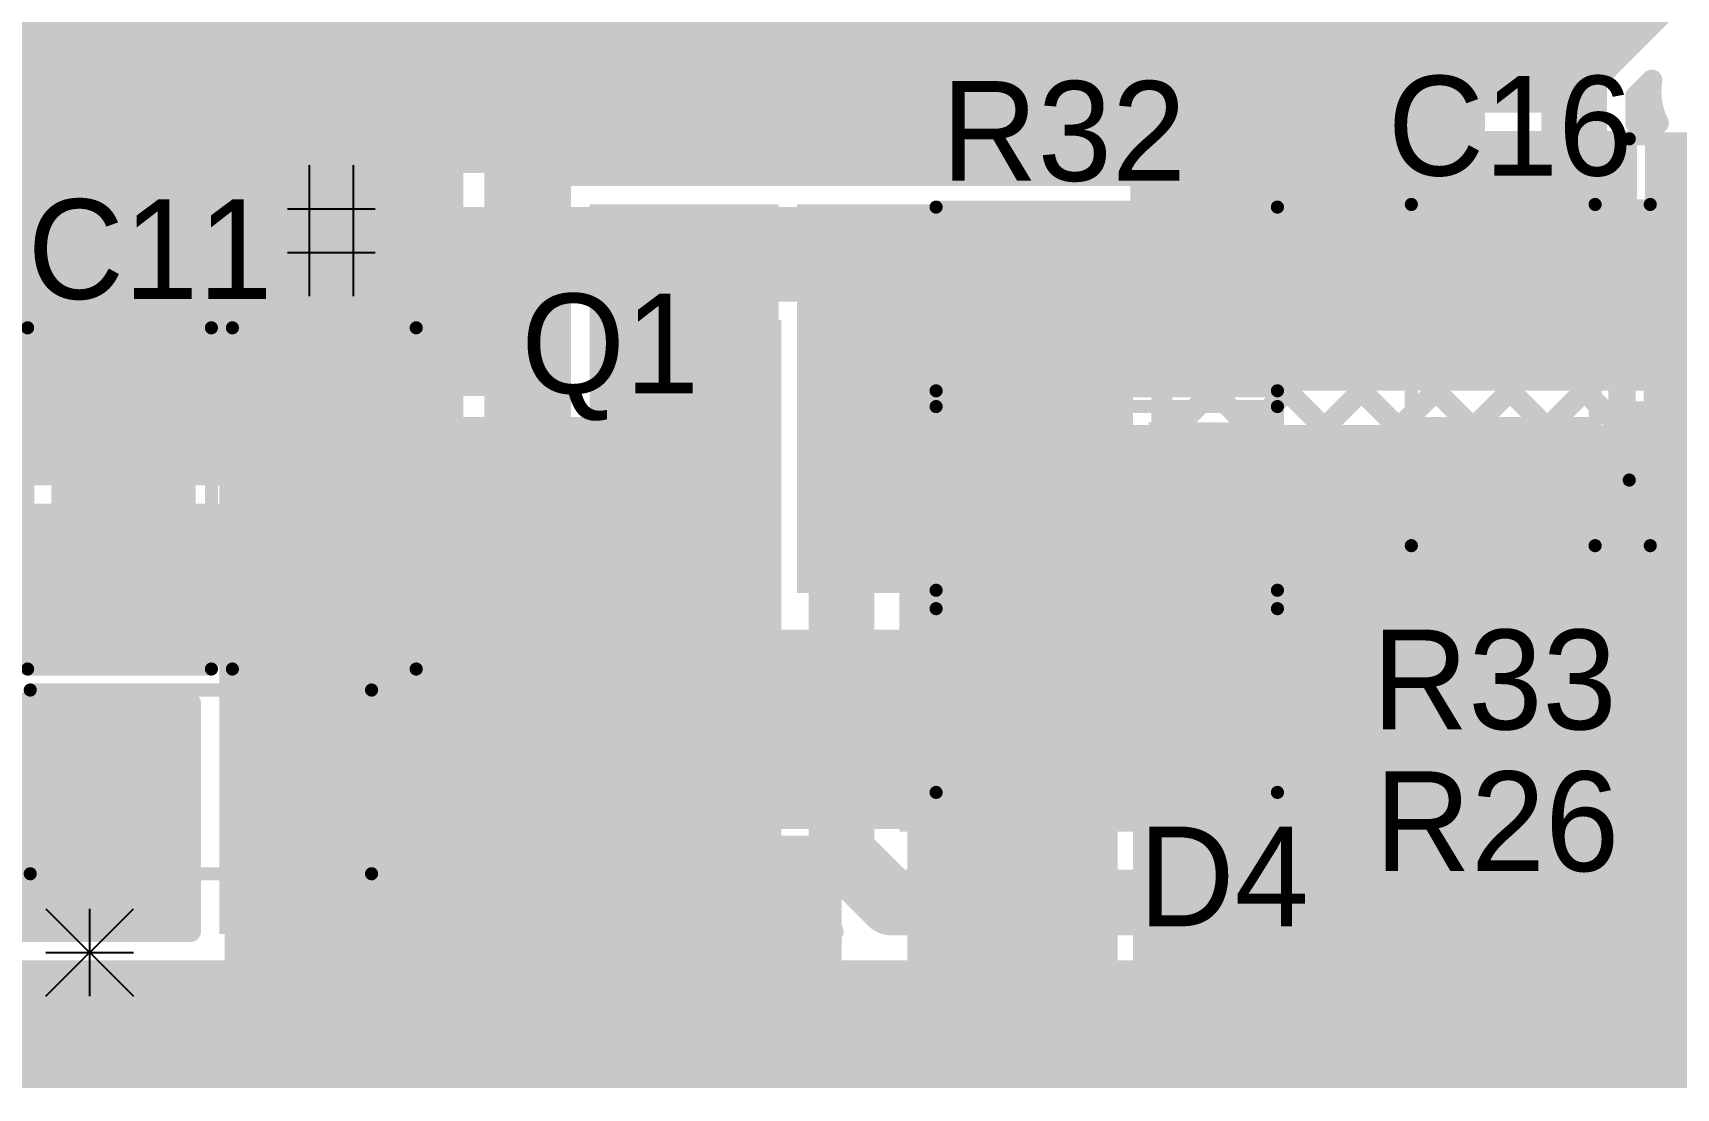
# Model space of a CAD drawing. Header units: millimetres. Extents: x 9.08 to 12.48, y 2.73 to 6.
# Drawn here: x 10.242 to 10.868, y 3.015 to 3.417 of the extents above; entities that cross this region are included whole.
import ezdxf

# ---------------------------------------------------------------- set-up
doc = ezdxf.new("R2010")
doc.units = ezdxf.units.MM
doc.header["$MEASUREMENT"] = 0
for name, color, linetype in [('BottomLayer', 5, 'Continuous'), ('BottomOverlay', 54, 'Continuous'), ('BottomPaste', 16, 'Continuous'), ('BottomSolder', 6, 'Continuous'), ('Mechanical13', 56, 'Continuous'), ('MultiLayer', 9, 'Continuous'), ('TopLayer', 1, 'Continuous'), ('TopOverlay', 2, 'Continuous'), ('TopPaste', 8, 'Continuous'), ('TopSolder', 216, 'Continuous'), ('ViaHoleLayer', 16, 'Continuous')]:
    doc.layers.add(name, color=color, linetype=linetype)

# ---------------------------------------------------------------- blocks, each defined once
blk = doc.blocks.new('C__0805_33')
at = {"layer": 'TopLayer'}
for points in [[(-0.06, -0.03), (-0.02, -0.03), (-0.06, 0.03), (-0.02, 0.03)], [(0.02, -0.03), (0.06, -0.03), (0.02, 0.03), (0.06, 0.03)]]:
    blk.add_solid(points, dxfattribs=at)
at = {"layer": 'TopOverlay', "const_width": 0.005}
for points in [[(-0.065, 0.035), (-0.065, -0.035)], [(-0.065, 0.035), (0.065, 0.035)], [(0.065, 0.035), (0.065, -0.035)], [(-0.065, -0.035), (0.065, -0.035)]]:
    blk.add_lwpolyline(points, dxfattribs=at)
at = {"layer": 'TopOverlay', "const_width": 0.0025}
for points in [[(-0.06625, 0.035, 1), (-0.06375, 0.035, 1)], [(-0.06625, 0.035, 1), (-0.06375, 0.035, 1)], [(0.06375, 0.035, 1), (0.06625, 0.035, 1)], [(0.06375, 0.035, 1), (0.06625, 0.035, 1)], [(-0.06625, -0.035, 1), (-0.06375, -0.035, 1)], [(-0.06625, -0.035, 1), (-0.06375, -0.035, 1)], [(0.06375, -0.035, 1), (0.06625, -0.035, 1)], [(0.06375, -0.035, 1), (0.06625, -0.035, 1)]]:
    blk.add_lwpolyline(points, format="xyb", close=True, dxfattribs=at)
at = {"layer": 'TopPaste'}
for points in [[(-0.06, -0.03), (-0.02, -0.03), (-0.06, 0.03), (-0.02, 0.03)], [(0.02, -0.03), (0.06, -0.03), (0.02, 0.03), (0.06, 0.03)]]:
    blk.add_solid(points, dxfattribs=at)
at = {"layer": 'TopSolder'}
for points in [[(-0.064, -0.034), (-0.016, -0.034), (-0.064, 0.034), (-0.016, 0.034)], [(0.016, -0.034), (0.064, -0.034), (0.016, 0.034), (0.064, 0.034)]]:
    blk.add_solid(points, dxfattribs=at)
blk = doc.blocks.new('RES0805_66')
at = {"layer": 'TopLayer'}
for points in [[(-0.06, -0.025), (-0.02, -0.025), (-0.06, 0.025), (-0.02, 0.025)], [(0.02, -0.025), (0.06, -0.025), (0.02, 0.025), (0.06, 0.025)]]:
    blk.add_solid(points, dxfattribs=at)
at = {"layer": 'TopOverlay', "const_width": 0.005}
for points in [[(-0.065, 0.035), (0.065, 0.035)], [(-0.065, -0.035), (-0.065, 0.035)], [(0.065, -0.035), (0.065, 0.035)], [(-0.065, -0.035), (0.065, -0.035)]]:
    blk.add_lwpolyline(points, dxfattribs=at)
at = {"layer": 'TopOverlay', "const_width": 0.0025}
for points in [[(-0.06625, 0.035, 1), (-0.06375, 0.035, 1)], [(-0.06625, 0.035, 1), (-0.06375, 0.035, 1)], [(0.06375, 0.035, 1), (0.06625, 0.035, 1)], [(0.06375, 0.035, 1), (0.06625, 0.035, 1)], [(-0.06625, -0.035, 1), (-0.06375, -0.035, 1)], [(-0.06625, -0.035, 1), (-0.06375, -0.035, 1)], [(0.06375, -0.035, 1), (0.06625, -0.035, 1)], [(0.06375, -0.035, 1), (0.06625, -0.035, 1)]]:
    blk.add_lwpolyline(points, format="xyb", close=True, dxfattribs=at)
at = {"layer": 'TopPaste'}
for points in [[(-0.06, -0.025), (-0.02, -0.025), (-0.06, 0.025), (-0.02, 0.025)], [(0.02, -0.025), (0.06, -0.025), (0.02, 0.025), (0.06, 0.025)]]:
    blk.add_solid(points, dxfattribs=at)
at = {"layer": 'TopSolder'}
for points in [[(-0.064, -0.029), (-0.016, -0.029), (-0.064, 0.029), (-0.016, 0.029)], [(0.016, -0.029), (0.064, -0.029), (0.016, 0.029), (0.064, 0.029)]]:
    blk.add_solid(points, dxfattribs=at)
blk = doc.blocks.new('RES0805_67')
at = {"layer": 'TopLayer'}
for points in [[(-0.06, -0.025), (-0.02, -0.025), (-0.06, 0.025), (-0.02, 0.025)], [(0.02, -0.025), (0.06, -0.025), (0.02, 0.025), (0.06, 0.025)]]:
    blk.add_solid(points, dxfattribs=at)
at = {"layer": 'TopOverlay', "const_width": 0.005}
for points in [[(-0.065, 0.035), (0.065, 0.035)], [(-0.065, -0.035), (-0.065, 0.035)], [(0.065, -0.035), (0.065, 0.035)], [(-0.065, -0.035), (0.065, -0.035)]]:
    blk.add_lwpolyline(points, dxfattribs=at)
at = {"layer": 'TopOverlay', "const_width": 0.0025}
for points in [[(-0.06625, 0.035, 1), (-0.06375, 0.035, 1)], [(-0.06625, 0.035, 1), (-0.06375, 0.035, 1)], [(0.06375, 0.035, 1), (0.06625, 0.035, 1)], [(0.06375, 0.035, 1), (0.06625, 0.035, 1)], [(-0.06625, -0.035, 1), (-0.06375, -0.035, 1)], [(-0.06625, -0.035, 1), (-0.06375, -0.035, 1)], [(0.06375, -0.035, 1), (0.06625, -0.035, 1)], [(0.06375, -0.035, 1), (0.06625, -0.035, 1)]]:
    blk.add_lwpolyline(points, format="xyb", close=True, dxfattribs=at)
at = {"layer": 'TopPaste'}
for points in [[(-0.06, -0.025), (-0.02, -0.025), (-0.06, 0.025), (-0.02, 0.025)], [(0.02, -0.025), (0.06, -0.025), (0.02, 0.025), (0.06, 0.025)]]:
    blk.add_solid(points, dxfattribs=at)
at = {"layer": 'TopSolder'}
for points in [[(-0.064, -0.029), (-0.016, -0.029), (-0.064, 0.029), (-0.016, 0.029)], [(0.016, -0.029), (0.064, -0.029), (0.016, 0.029), (0.064, 0.029)]]:
    blk.add_solid(points, dxfattribs=at)
blk = doc.blocks.new('RES0805_68')
at = {"layer": 'TopLayer'}
for points in [[(-0.06, -0.025), (-0.02, -0.025), (-0.06, 0.025), (-0.02, 0.025)], [(0.02, -0.025), (0.06, -0.025), (0.02, 0.025), (0.06, 0.025)]]:
    blk.add_solid(points, dxfattribs=at)
at = {"layer": 'TopOverlay', "const_width": 0.005}
for points in [[(-0.065, 0.035), (0.065, 0.035)], [(-0.065, -0.035), (-0.065, 0.035)], [(0.065, -0.035), (0.065, 0.035)], [(-0.065, -0.035), (0.065, -0.035)]]:
    blk.add_lwpolyline(points, dxfattribs=at)
at = {"layer": 'TopOverlay', "const_width": 0.0025}
for points in [[(-0.06625, 0.035, 1), (-0.06375, 0.035, 1)], [(-0.06625, 0.035, 1), (-0.06375, 0.035, 1)], [(0.06375, 0.035, 1), (0.06625, 0.035, 1)], [(0.06375, 0.035, 1), (0.06625, 0.035, 1)], [(-0.06625, -0.035, 1), (-0.06375, -0.035, 1)], [(-0.06625, -0.035, 1), (-0.06375, -0.035, 1)], [(0.06375, -0.035, 1), (0.06625, -0.035, 1)], [(0.06375, -0.035, 1), (0.06625, -0.035, 1)]]:
    blk.add_lwpolyline(points, format="xyb", close=True, dxfattribs=at)
at = {"layer": 'TopPaste'}
for points in [[(-0.06, -0.025), (-0.02, -0.025), (-0.06, 0.025), (-0.02, 0.025)], [(0.02, -0.025), (0.06, -0.025), (0.02, 0.025), (0.06, 0.025)]]:
    blk.add_solid(points, dxfattribs=at)
at = {"layer": 'TopSolder'}
for points in [[(-0.064, -0.029), (-0.016, -0.029), (-0.064, 0.029), (-0.016, 0.029)], [(0.016, -0.029), (0.064, -0.029), (0.016, 0.029), (0.064, 0.029)]]:
    blk.add_solid(points, dxfattribs=at)
blk = doc.blocks.new('RES0805_B_69')
at = {"layer": 'BottomLayer'}
for points in [[(-0.06, -0.025), (-0.02, -0.025), (-0.06, 0.025), (-0.02, 0.025)], [(0.02, -0.025), (0.06, -0.025), (0.02, 0.025), (0.06, 0.025)]]:
    blk.add_solid(points, dxfattribs=at)
at = {"layer": 'BottomOverlay', "const_width": 0.005}
for points in [[(-0.065, 0.035), (-0.065, -0.035)], [(-0.065, 0.035), (0.065, 0.035)], [(0.065, 0.035), (0.065, -0.035)], [(-0.065, -0.035), (0.065, -0.035)]]:
    blk.add_lwpolyline(points, dxfattribs=at)
at = {"layer": 'BottomOverlay', "const_width": 0.0025}
for points in [[(-0.06625, 0.035, 1), (-0.06375, 0.035, 1)], [(-0.06625, 0.035, 1), (-0.06375, 0.035, 1)], [(0.06375, 0.035, 1), (0.06625, 0.035, 1)], [(0.06375, 0.035, 1), (0.06625, 0.035, 1)], [(-0.06625, -0.035, 1), (-0.06375, -0.035, 1)], [(-0.06625, -0.035, 1), (-0.06375, -0.035, 1)], [(0.06375, -0.035, 1), (0.06625, -0.035, 1)], [(0.06375, -0.035, 1), (0.06625, -0.035, 1)]]:
    blk.add_lwpolyline(points, format="xyb", close=True, dxfattribs=at)
at = {"layer": 'BottomPaste'}
for points in [[(-0.06, -0.025), (-0.02, -0.025), (-0.06, 0.025), (-0.02, 0.025)], [(0.02, -0.025), (0.06, -0.025), (0.02, 0.025), (0.06, 0.025)]]:
    blk.add_solid(points, dxfattribs=at)
at = {"layer": 'BottomSolder'}
for points in [[(-0.064, -0.029), (-0.016, -0.029), (-0.064, 0.029), (-0.016, 0.029)], [(0.016, -0.029), (0.064, -0.029), (0.016, 0.029), (0.064, 0.029)]]:
    blk.add_solid(points, dxfattribs=at)
blk = doc.blocks.new('RES0805_71')
at = {"layer": 'TopLayer'}
for points in [[(-0.06, -0.025), (-0.02, -0.025), (-0.06, 0.025), (-0.02, 0.025)], [(0.02, -0.025), (0.06, -0.025), (0.02, 0.025), (0.06, 0.025)]]:
    blk.add_solid(points, dxfattribs=at)
at = {"layer": 'TopOverlay', "const_width": 0.005}
for points in [[(0.065, 0.035), (-0.065, 0.035)], [(-0.065, 0.035), (-0.065, -0.035)], [(0.065, 0.035), (0.065, -0.035)], [(0.065, -0.035), (-0.065, -0.035)]]:
    blk.add_lwpolyline(points, dxfattribs=at)
at = {"layer": 'TopOverlay', "const_width": 0.0025}
for points in [[(-0.06625, 0.035, 1), (-0.06375, 0.035, 1)], [(-0.06625, 0.035, 1), (-0.06375, 0.035, 1)], [(0.06375, 0.035, 1), (0.06625, 0.035, 1)], [(0.06375, 0.035, 1), (0.06625, 0.035, 1)], [(-0.06625, -0.035, 1), (-0.06375, -0.035, 1)], [(-0.06625, -0.035, 1), (-0.06375, -0.035, 1)], [(0.06375, -0.035, 1), (0.06625, -0.035, 1)], [(0.06375, -0.035, 1), (0.06625, -0.035, 1)]]:
    blk.add_lwpolyline(points, format="xyb", close=True, dxfattribs=at)
at = {"layer": 'TopPaste'}
for points in [[(-0.06, -0.025), (-0.02, -0.025), (-0.06, 0.025), (-0.02, 0.025)], [(0.02, -0.025), (0.06, -0.025), (0.02, 0.025), (0.06, 0.025)]]:
    blk.add_solid(points, dxfattribs=at)
at = {"layer": 'TopSolder'}
for points in [[(-0.064, -0.029), (-0.016, -0.029), (-0.064, 0.029), (-0.016, 0.029)], [(0.016, -0.029), (0.064, -0.029), (0.016, 0.029), (0.064, 0.029)]]:
    blk.add_solid(points, dxfattribs=at)
blk = doc.blocks.new('SOT_23_86')
at = {"layer": 'TopLayer'}
for points in [[(-0.01614, 0.02126), (0.01614, 0.02126), (-0.01614, 0.05748), (0.01614, 0.05748)], [(-0.05354, -0.05748), (-0.02126, -0.05748), (-0.05354, -0.02126), (-0.02126, -0.02126)], [(0.02126, -0.05748), (0.05354, -0.05748), (0.02126, -0.02126), (0.05354, -0.02126)]]:
    blk.add_solid(points, dxfattribs=at)
at = {"layer": 'TopOverlay', "const_width": 0.00787}
for points in [[(-0.063, 0.034), (-0.024, 0.034)], [(-0.063, 0.034), (-0.063, -0.03)], [(0.024, 0.034), (0.063, 0.034)], [(0.063, 0.034), (0.063, -0.03)], [(-0.013, -0.033), (0.013, -0.033)]]:
    blk.add_lwpolyline(points, dxfattribs=at)
at = {"layer": 'TopOverlay'}
for points, const_width in [([(-0.06497, 0.034, 1), (-0.06103, 0.034, 1)], 0.00394), ([(-0.06497, 0.034, 1), (-0.06103, 0.034, 1)], 0.00394), ([(-0.02597, 0.034, 1), (-0.02203, 0.034, 1)], 0.00394), ([(0.02203, 0.034, 1), (0.02597, 0.034, 1)], 0.00394), ([(0.06103, 0.034, 1), (0.06497, 0.034, 1)], 0.00394), ([(0.06103, 0.034, 1), (0.06497, 0.034, 1)], 0.00394), ([(-0.06497, -0.03, 1), (-0.06103, -0.03, 1)], 0.00394), ([(-0.01497, -0.033, 1), (-0.01103, -0.033, 1)], 0.00394), ([(0.01103, -0.033, 1), (0.01497, -0.033, 1)], 0.00394), ([(0.06103, -0.03, 1), (0.06497, -0.03, 1)], 0.00394), ([(-0.06439, -0.045, 1), (-0.07161, -0.045, 1)], 0.01), ([(-0.07411, -0.045, 1), (-0.06911, -0.045, 1)], 0.005), ([(-0.06689, -0.045, 1), (-0.06189, -0.045, 1)], 0.005)]:
    blk.add_lwpolyline(points, format="xyb", close=True, dxfattribs=dict(at, const_width=const_width))
at = {"layer": 'TopPaste'}
for points in [[(-0.01614, 0.02126), (0.01614, 0.02126), (-0.01614, 0.05748), (0.01614, 0.05748)], [(-0.05354, -0.05748), (-0.02126, -0.05748), (-0.05354, -0.02126), (-0.02126, -0.02126)], [(0.02126, -0.05748), (0.05354, -0.05748), (0.02126, -0.02126), (0.05354, -0.02126)]]:
    blk.add_solid(points, dxfattribs=at)
at = {"layer": 'TopSolder'}
for points in [[(-0.02014, 0.01726), (0.02014, 0.01726), (-0.02014, 0.06148), (0.02014, 0.06148)], [(-0.05754, -0.06148), (-0.01726, -0.06148), (-0.05754, -0.01726), (-0.01726, -0.01726)], [(0.01726, -0.06148), (0.05754, -0.06148), (0.01726, -0.01726), (0.05754, -0.01726)]]:
    blk.add_solid(points, dxfattribs=at)
blk = doc.blocks.new('PMEG3010ER_115_87')
at = {"layer": 'TopLayer'}
for points in [[(-0.02953, -0.02953), (0.02953, -0.02953), (-0.02953, 0.02953), (0.02953, 0.02953)], [(0.08071, -0.02953), (0.13976, -0.02953), (0.08071, 0.02953), (0.13976, 0.02953)]]:
    blk.add_solid(points, dxfattribs=at)
at = {"layer": 'TopOverlay', "const_width": 0.00787}
for points in [[(-0.036, 0.041), (-0.036, -0.04)], [(0.146, 0.041), (-0.036, 0.041)], [(0.146, 0.041), (0.146, -0.04)], [(0.146, -0.04), (-0.036, -0.04)]]:
    blk.add_lwpolyline(points, dxfattribs=at)
at = {"layer": 'TopOverlay', "const_width": 0.00394}
for points in [[(-0.03797, 0.041, 1), (-0.03403, 0.041, 1)], [(-0.03797, 0.041, 1), (-0.03403, 0.041, 1)], [(0.14403, 0.041, 1), (0.14797, 0.041, 1)], [(0.14403, 0.041, 1), (0.14797, 0.041, 1)], [(-0.03797, -0.04, 1), (-0.03403, -0.04, 1)], [(-0.03797, -0.04, 1), (-0.03403, -0.04, 1)], [(0.14403, -0.04, 1), (0.14797, -0.04, 1)], [(0.14403, -0.04, 1), (0.14797, -0.04, 1)]]:
    blk.add_lwpolyline(points, format="xyb", close=True, dxfattribs=at)
at = {"layer": 'TopOverlay'}
blk.add_solid([(0.146, -0.043), (0.195, -0.043), (0.146, 0.043), (0.195, 0.043)], dxfattribs=at)
at = {"layer": 'TopPaste'}
for points in [[(-0.02953, -0.02953), (0.02953, -0.02953), (-0.02953, 0.02953), (0.02953, 0.02953)], [(0.08071, -0.02953), (0.13976, -0.02953), (0.08071, 0.02953), (0.13976, 0.02953)]]:
    blk.add_solid(points, dxfattribs=at)
at = {"layer": 'TopSolder'}
for points in [[(-0.03353, -0.03353), (0.03353, -0.03353), (-0.03353, 0.03353), (0.03353, 0.03353)], [(0.07671, -0.03353), (0.14376, -0.03353), (0.07671, 0.03353), (0.14376, 0.03353)]]:
    blk.add_solid(points, dxfattribs=at)
blk = doc.blocks.new('C__0805_94')
at = {"layer": 'TopLayer'}
for points in [[(-0.06, -0.03), (-0.02, -0.03), (-0.06, 0.03), (-0.02, 0.03)], [(0.02, -0.03), (0.06, -0.03), (0.02, 0.03), (0.06, 0.03)]]:
    blk.add_solid(points, dxfattribs=at)
at = {"layer": 'TopOverlay', "const_width": 0.005}
for points in [[(0.065, 0.035), (-0.065, 0.035)], [(-0.065, -0.035), (-0.065, 0.035)], [(0.065, -0.035), (0.065, 0.035)], [(0.065, -0.035), (-0.065, -0.035)]]:
    blk.add_lwpolyline(points, dxfattribs=at)
at = {"layer": 'TopOverlay', "const_width": 0.0025}
for points in [[(-0.06625, 0.035, 1), (-0.06375, 0.035, 1)], [(-0.06625, 0.035, 1), (-0.06375, 0.035, 1)], [(0.06375, 0.035, 1), (0.06625, 0.035, 1)], [(0.06375, 0.035, 1), (0.06625, 0.035, 1)], [(-0.06625, -0.035, 1), (-0.06375, -0.035, 1)], [(-0.06625, -0.035, 1), (-0.06375, -0.035, 1)], [(0.06375, -0.035, 1), (0.06625, -0.035, 1)], [(0.06375, -0.035, 1), (0.06625, -0.035, 1)]]:
    blk.add_lwpolyline(points, format="xyb", close=True, dxfattribs=at)
at = {"layer": 'TopPaste'}
for points in [[(-0.06, -0.03), (-0.02, -0.03), (-0.06, 0.03), (-0.02, 0.03)], [(0.02, -0.03), (0.06, -0.03), (0.02, 0.03), (0.06, 0.03)]]:
    blk.add_solid(points, dxfattribs=at)
at = {"layer": 'TopSolder'}
for points in [[(-0.064, -0.034), (-0.016, -0.034), (-0.064, 0.034), (-0.016, 0.034)], [(0.016, -0.034), (0.064, -0.034), (0.016, 0.034), (0.064, 0.034)]]:
    blk.add_solid(points, dxfattribs=at)
blk = doc.blocks.new('C__0805_95')
at = {"layer": 'TopLayer'}
for points in [[(-0.06, -0.03), (-0.02, -0.03), (-0.06, 0.03), (-0.02, 0.03)], [(0.02, -0.03), (0.06, -0.03), (0.02, 0.03), (0.06, 0.03)]]:
    blk.add_solid(points, dxfattribs=at)
at = {"layer": 'TopOverlay', "const_width": 0.005}
for points in [[(0.065, 0.035), (-0.065, 0.035)], [(-0.065, -0.035), (-0.065, 0.035)], [(0.065, -0.035), (0.065, 0.035)], [(0.065, -0.035), (-0.065, -0.035)]]:
    blk.add_lwpolyline(points, dxfattribs=at)
at = {"layer": 'TopOverlay', "const_width": 0.0025}
for points in [[(-0.06625, 0.035, 1), (-0.06375, 0.035, 1)], [(-0.06625, 0.035, 1), (-0.06375, 0.035, 1)], [(0.06375, 0.035, 1), (0.06625, 0.035, 1)], [(0.06375, 0.035, 1), (0.06625, 0.035, 1)], [(-0.06625, -0.035, 1), (-0.06375, -0.035, 1)], [(-0.06625, -0.035, 1), (-0.06375, -0.035, 1)], [(0.06375, -0.035, 1), (0.06625, -0.035, 1)], [(0.06375, -0.035, 1), (0.06625, -0.035, 1)]]:
    blk.add_lwpolyline(points, format="xyb", close=True, dxfattribs=at)
at = {"layer": 'TopPaste'}
for points in [[(-0.06, -0.03), (-0.02, -0.03), (-0.06, 0.03), (-0.02, 0.03)], [(0.02, -0.03), (0.06, -0.03), (0.02, 0.03), (0.06, 0.03)]]:
    blk.add_solid(points, dxfattribs=at)
at = {"layer": 'TopSolder'}
for points in [[(-0.064, -0.034), (-0.016, -0.034), (-0.064, 0.034), (-0.016, 0.034)], [(0.016, -0.034), (0.064, -0.034), (0.016, 0.034), (0.064, 0.034)]]:
    blk.add_solid(points, dxfattribs=at)
blk = doc.blocks.new('C__0805_98')
at = {"layer": 'TopLayer'}
for points in [[(-0.06, -0.03), (-0.02, -0.03), (-0.06, 0.03), (-0.02, 0.03)], [(0.02, -0.03), (0.06, -0.03), (0.02, 0.03), (0.06, 0.03)]]:
    blk.add_solid(points, dxfattribs=at)
at = {"layer": 'TopOverlay', "const_width": 0.005}
for points in [[(-0.065, 0.035), (0.065, 0.035)], [(-0.065, 0.035), (-0.065, -0.035)], [(0.065, 0.035), (0.065, -0.035)], [(-0.065, -0.035), (0.065, -0.035)]]:
    blk.add_lwpolyline(points, dxfattribs=at)
at = {"layer": 'TopOverlay', "const_width": 0.0025}
for points in [[(-0.06625, 0.035, 1), (-0.06375, 0.035, 1)], [(-0.06625, 0.035, 1), (-0.06375, 0.035, 1)], [(0.06375, 0.035, 1), (0.06625, 0.035, 1)], [(0.06375, 0.035, 1), (0.06625, 0.035, 1)], [(-0.06625, -0.035, 1), (-0.06375, -0.035, 1)], [(-0.06625, -0.035, 1), (-0.06375, -0.035, 1)], [(0.06375, -0.035, 1), (0.06625, -0.035, 1)], [(0.06375, -0.035, 1), (0.06625, -0.035, 1)]]:
    blk.add_lwpolyline(points, format="xyb", close=True, dxfattribs=at)
at = {"layer": 'TopPaste'}
for points in [[(-0.06, -0.03), (-0.02, -0.03), (-0.06, 0.03), (-0.02, 0.03)], [(0.02, -0.03), (0.06, -0.03), (0.02, 0.03), (0.06, 0.03)]]:
    blk.add_solid(points, dxfattribs=at)
at = {"layer": 'TopSolder'}
for points in [[(-0.064, -0.034), (-0.016, -0.034), (-0.064, 0.034), (-0.016, 0.034)], [(0.016, -0.034), (0.064, -0.034), (0.016, 0.034), (0.064, 0.034)]]:
    blk.add_solid(points, dxfattribs=at)

msp = doc.modelspace()

# ---------------------------------------------------------------- linework, layer by layer
at = {"layer": 'BottomLayer'}
for points, const_width in [([(10.829, 3.403), (10.887, 3.461)], 0.025), ([(10.829, 3.352), (10.829, 3.403)], 0.025), ([(10.8525, 3.39327), (10.85861, 3.39938)], 0.008), ([(10.8525, 3.383), (10.8525, 3.39327)], 0.008), ([(10.8525, 3.38545), (10.85849, 3.39144)], 0.008), ([(10.8525, 3.383), (10.86109, 3.383)], 0.008), ([(10.829, 3.352), (10.83, 3.351)], 0.025), ([(10.672, 3.353), (10.80333, 3.353)], 0.008), ([(10.672, 3.2898), (10.7352, 3.353)], 0.008), ([(10.672, 3.34637), (10.67863, 3.353)], 0.008), ([(10.672, 3.31809), (10.70691, 3.353)], 0.008), ([(10.672, 3.26152), (10.76348, 3.353)], 0.008), ([(10.672, 3.217), (10.672, 3.353)], 0.008), ([(10.672, 3.23324), (10.79176, 3.353)], 0.008), ([(10.676, 3.353), (10.859, 3.17)], 0.008), ([(10.70428, 3.353), (10.86233, 3.19495)], 0.008), ([(10.73257, 3.353), (10.846, 3.23957)], 0.008), ([(10.76085, 3.353), (10.846, 3.26785)], 0.008), ([(10.78914, 3.353), (10.846, 3.29614)], 0.008), ([(10.68405, 3.217), (10.80608, 3.33903)], 0.008), ([(10.849, 3.321), (10.849, 3.33217)], 0.008), ([(10.672, 3.32872), (10.83072, 3.17)], 0.008), ([(10.71233, 3.217), (10.82111, 3.32577)], 0.008), ([(10.84287, 3.32755), (10.849, 3.32142)], 0.008), ([(10.74062, 3.217), (10.849, 3.32538)], 0.008), ([(10.849, 3.321), (10.921, 3.321)], 0.008), ([(10.84942, 3.321), (10.86442, 3.306)], 0.008), ([(10.8579, 3.306), (10.8729, 3.321)], 0.008), ([(10.538, 3.304), (10.562, 3.304)], 0.008), ([(10.538, 3.29723), (10.54477, 3.304)], 0.008), ([(10.538, 3.282), (10.538, 3.304)], 0.008), ([(10.55529, 3.304), (10.562, 3.29729)], 0.008), ([(10.562, 3.24791), (10.562, 3.304)], 0.008), ([(10.846, 3.306), (10.924, 3.306)], 0.008), ([(10.846, 3.238), (10.846, 3.306)], 0.008), ([(10.672, 3.30043), (10.75543, 3.217)], 0.008), ([(10.538, 3.29301), (10.562, 3.26901)], 0.008), ([(10.538, 3.26894), (10.562, 3.29294)], 0.008), ([(10.7689, 3.217), (10.846, 3.2941)], 0.008), ([(10.538, 3.2486), (10.538, 3.282)], 0.008), ([(10.538, 3.2486), (10.538, 3.282)], 0.008), ([(10.672, 3.27215), (10.72715, 3.217)], 0.008), ([(10.85, 3.272), (10.885, 3.272)], 0.01), ([(10.538, 3.26473), (10.55206, 3.25067)], 0.008), ([(10.54802, 3.25067), (10.562, 3.26466)], 0.008), ([(10.775, 3.19481), (10.846, 3.26581)], 0.008), ([(10.672, 3.24386), (10.69886, 3.217)], 0.008), ([(10.77847, 3.17), (10.84647, 3.238)], 0.008), ([(10.80675, 3.17), (10.87475, 3.238)], 0.008), ([(10.846, 3.238), (10.924, 3.238)], 0.008), ([(10.84757, 3.238), (10.87409, 3.21148)], 0.008), ([(10.55, 3.105), (10.55, 3.224)], 0.025), ([(10.672, 3.217), (10.775, 3.217)], 0.008), ([(10.775, 3.17), (10.775, 3.217)], 0.008), ([(10.775, 3.19743), (10.80243, 3.17)], 0.008), ([(10.83504, 3.17), (10.86358, 3.19854)], 0.008), ([(10.86525, 3.187), (10.891, 3.187)], 0.01), ([(10.775, 3.17), (10.86659, 3.17)], 0.008), ([(9.72838, 3.162), (10.302, 3.162)], 0.008), ([(10.21646, 3.162), (10.302, 3.07646)], 0.008), ([(10.22537, 3.09773), (10.28964, 3.162)], 0.008), ([(10.22572, 3.12636), (10.26135, 3.162)], 0.008), ([(10.24475, 3.162), (10.302, 3.10475)], 0.008), ([(10.27303, 3.162), (10.302, 3.13303)], 0.008), ([(10.302, 3.075), (10.302, 3.162)], 0.008), ([(10.23092, 3.075), (10.302, 3.14608)], 0.008), ([(10.22574, 3.12443), (10.27518, 3.075)], 0.008), ([(10.25921, 3.075), (10.302, 3.11779)], 0.008), ([(10.55, 3.105), (10.569, 3.086)], 0.025), ([(10.22556, 3.09633), (10.24689, 3.075)], 0.008), ([(10.569, 3.086), (11.1, 3.086)], 0.025), ([(10.28749, 3.075), (10.302, 3.08951)], 0.008), ([(10.538, 3.08377), (10.54677, 3.075)], 0.008), ([(10.538, 3.075), (10.538, 3.08377)], 0.008), ([(10.54205, 3.075), (10.54441, 3.07736)], 0.008), ([(10.21968, 3.075), (10.302, 3.075)], 0.008), ([(10.538, 3.075), (10.54677, 3.075)], 0.008)]:
    msp.add_lwpolyline(points, dxfattribs=dict(at, const_width=const_width))
at = {"layer": 'BottomLayer', "const_width": 0.008}
for points in [[(10.806, 3.40782, -0.043795), (10.80719, 3.41175)], [(10.806, 3.40782, -0.043795), (10.80719, 3.41175)], [(10.86109, 3.383, -0.158732), (10.85861, 3.39938)], [(10.849, 3.33217, -0.697285), (10.80333, 3.353)], [(10.538, 3.24791, -0.236904), (10.562, 3.24791)], [(10.86659, 3.17, -1.361988), (10.92075, 3.187)]]:
    msp.add_lwpolyline(points, format="xyb", dxfattribs=at)
at = {"layer": 'BottomLayer'}
for points, const_width in [([(10.804, 3.40782, 1), (10.808, 3.40782, 1)], 0.004), ([(10.804, 3.40782, 1), (10.808, 3.40782, 1)], 0.004), ([(10.80519, 3.41175, 1), (10.80919, 3.41175, 1)], 0.004), ([(10.80519, 3.41175, 1), (10.80919, 3.41175, 1)], 0.004), ([(10.82275, 3.403, 1), (10.83525, 3.403, 1)], 0.0125), ([(10.82275, 3.403, 1), (10.83525, 3.403, 1)], 0.0125), ([(10.85661, 3.39938, 1), (10.86061, 3.39938, 1)], 0.004), ([(10.85661, 3.39938, 1), (10.86061, 3.39938, 1)], 0.004), ([(10.8505, 3.39327, 1), (10.8545, 3.39327, 1)], 0.004), ([(10.8505, 3.39327, 1), (10.8545, 3.39327, 1)], 0.004), ([(10.85649, 3.39144, 1), (10.86049, 3.39144, 1)], 0.004), ([(10.8505, 3.38545, 1), (10.8545, 3.38545, 1)], 0.004), ([(10.8505, 3.383, 1), (10.8545, 3.383, 1)], 0.004), ([(10.8505, 3.383, 1), (10.8545, 3.383, 1)], 0.004), ([(10.85909, 3.383, 1), (10.86309, 3.383, 1)], 0.004), ([(10.85909, 3.383, 1), (10.86309, 3.383, 1)], 0.004), ([(10.82213, 3.351, 1), (10.83787, 3.351, 1)], 0.01575), ([(10.82275, 3.352, 1), (10.83525, 3.352, 1)], 0.0125), ([(10.82275, 3.352, 1), (10.83525, 3.352, 1)], 0.0125), ([(10.82375, 3.351, 1), (10.83625, 3.351, 1)], 0.0125), ([(10.67, 3.353, 1), (10.674, 3.353, 1)], 0.004), ([(10.67, 3.353, 1), (10.674, 3.353, 1)], 0.004), ([(10.674, 3.353, 1), (10.678, 3.353, 1)], 0.004), ([(10.67663, 3.353, 1), (10.68063, 3.353, 1)], 0.004), ([(10.70228, 3.353, 1), (10.70628, 3.353, 1)], 0.004), ([(10.70491, 3.353, 1), (10.70891, 3.353, 1)], 0.004), ([(10.73057, 3.353, 1), (10.73457, 3.353, 1)], 0.004), ([(10.7332, 3.353, 1), (10.7372, 3.353, 1)], 0.004), ([(10.75885, 3.353, 1), (10.76285, 3.353, 1)], 0.004), ([(10.76148, 3.353, 1), (10.76548, 3.353, 1)], 0.004), ([(10.78714, 3.353, 1), (10.79114, 3.353, 1)], 0.004), ([(10.78976, 3.353, 1), (10.79376, 3.353, 1)], 0.004), ([(10.80133, 3.353, 1), (10.80533, 3.353, 1)], 0.004), ([(10.80133, 3.353, 1), (10.80533, 3.353, 1)], 0.004), ([(10.67, 3.34637, 1), (10.674, 3.34637, 1)], 0.004), ([(10.80408, 3.33903, 1), (10.80808, 3.33903, 1)], 0.004), ([(10.847, 3.33217, 1), (10.851, 3.33217, 1)], 0.004), ([(10.847, 3.33217, 1), (10.851, 3.33217, 1)], 0.004), ([(10.67, 3.32872, 1), (10.674, 3.32872, 1)], 0.004), ([(10.81911, 3.32577, 1), (10.82311, 3.32577, 1)], 0.004), ([(10.84087, 3.32755, 1), (10.84487, 3.32755, 1)], 0.004), ([(10.847, 3.32538, 1), (10.851, 3.32538, 1)], 0.004), ([(10.847, 3.32142, 1), (10.851, 3.32142, 1)], 0.004), ([(10.847, 3.321, 1), (10.851, 3.321, 1)], 0.004), ([(10.847, 3.321, 1), (10.851, 3.321, 1)], 0.004), ([(10.84742, 3.321, 1), (10.85142, 3.321, 1)], 0.004), ([(10.67, 3.31809, 1), (10.674, 3.31809, 1)], 0.004), ([(10.46413, 3.289, 1), (10.47987, 3.289, 1)], 0.01575), ([(10.536, 3.304, 1), (10.54, 3.304, 1)], 0.004), ([(10.536, 3.304, 1), (10.54, 3.304, 1)], 0.004), ([(10.54277, 3.304, 1), (10.54677, 3.304, 1)], 0.004), ([(10.55329, 3.304, 1), (10.55729, 3.304, 1)], 0.004), ([(10.56, 3.304, 1), (10.564, 3.304, 1)], 0.004), ([(10.56, 3.304, 1), (10.564, 3.304, 1)], 0.004), ([(10.844, 3.306, 1), (10.848, 3.306, 1)], 0.004), ([(10.844, 3.306, 1), (10.848, 3.306, 1)], 0.004), ([(10.8559, 3.306, 1), (10.8599, 3.306, 1)], 0.004), ([(10.86242, 3.306, 1), (10.86642, 3.306, 1)], 0.004), ([(10.50113, 3.2887, 1), (10.51687, 3.2887, 1)], 0.01575), ([(10.536, 3.29723, 1), (10.54, 3.29723, 1)], 0.004), ([(10.56, 3.29729, 1), (10.564, 3.29729, 1)], 0.004), ([(10.67, 3.30043, 1), (10.674, 3.30043, 1)], 0.004), ([(10.844, 3.29614, 1), (10.848, 3.29614, 1)], 0.004), ([(10.536, 3.29301, 1), (10.54, 3.29301, 1)], 0.004), ([(10.56, 3.29294, 1), (10.564, 3.29294, 1)], 0.004), ([(10.67, 3.2898, 1), (10.674, 3.2898, 1)], 0.004), ([(10.844, 3.2941, 1), (10.848, 3.2941, 1)], 0.004), ([(10.536, 3.282, 1), (10.54, 3.282, 1)], 0.004), ([(10.536, 3.282, 1), (10.54, 3.282, 1)], 0.004), ([(10.536, 3.282, 1), (10.54, 3.282, 1)], 0.004), ([(10.67, 3.27215, 1), (10.674, 3.27215, 1)], 0.004), ([(10.8475, 3.272, 1), (10.8525, 3.272, 1)], 0.005), ([(10.536, 3.26894, 1), (10.54, 3.26894, 1)], 0.004), ([(10.536, 3.26473, 1), (10.54, 3.26473, 1)], 0.004), ([(10.56, 3.26901, 1), (10.564, 3.26901, 1)], 0.004), ([(10.56, 3.26466, 1), (10.564, 3.26466, 1)], 0.004), ([(10.844, 3.26785, 1), (10.848, 3.26785, 1)], 0.004), ([(10.844, 3.26581, 1), (10.848, 3.26581, 1)], 0.004), ([(10.67, 3.26152, 1), (10.674, 3.26152, 1)], 0.004), ([(10.54602, 3.25067, 1), (10.55002, 3.25067, 1)], 0.004), ([(10.55006, 3.25067, 1), (10.55406, 3.25067, 1)], 0.004), ([(10.536, 3.2486, 1), (10.54, 3.2486, 1)], 0.004), ([(10.536, 3.2486, 1), (10.54, 3.2486, 1)], 0.004), ([(10.536, 3.24791, 1), (10.54, 3.24791, 1)], 0.004), ([(10.56, 3.24791, 1), (10.564, 3.24791, 1)], 0.004), ([(10.56, 3.24791, 1), (10.564, 3.24791, 1)], 0.004), ([(10.67, 3.24386, 1), (10.674, 3.24386, 1)], 0.004), ([(10.844, 3.23957, 1), (10.848, 3.23957, 1)], 0.004), ([(10.844, 3.238, 1), (10.848, 3.238, 1)], 0.004), ([(10.844, 3.238, 1), (10.848, 3.238, 1)], 0.004), ([(10.84447, 3.238, 1), (10.84847, 3.238, 1)], 0.004), ([(10.84557, 3.238, 1), (10.84957, 3.238, 1)], 0.004), ([(10.54213, 3.224, 1), (10.55787, 3.224, 1)], 0.01575), ([(10.54375, 3.224, 1), (10.55625, 3.224, 1)], 0.0125), ([(10.67, 3.23324, 1), (10.674, 3.23324, 1)], 0.004), ([(10.67, 3.217, 1), (10.674, 3.217, 1)], 0.004), ([(10.67, 3.217, 1), (10.674, 3.217, 1)], 0.004), ([(10.68205, 3.217, 1), (10.68605, 3.217, 1)], 0.004), ([(10.69686, 3.217, 1), (10.70086, 3.217, 1)], 0.004), ([(10.71033, 3.217, 1), (10.71433, 3.217, 1)], 0.004), ([(10.72515, 3.217, 1), (10.72915, 3.217, 1)], 0.004), ([(10.73862, 3.217, 1), (10.74262, 3.217, 1)], 0.004), ([(10.75343, 3.217, 1), (10.75743, 3.217, 1)], 0.004), ([(10.7669, 3.217, 1), (10.7709, 3.217, 1)], 0.004), ([(10.773, 3.217, 1), (10.777, 3.217, 1)], 0.004), ([(10.773, 3.217, 1), (10.777, 3.217, 1)], 0.004), ([(10.773, 3.19743, 1), (10.777, 3.19743, 1)], 0.004), ([(10.773, 3.19481, 1), (10.777, 3.19481, 1)], 0.004), ([(10.86033, 3.19495, 1), (10.86433, 3.19495, 1)], 0.004), ([(10.86158, 3.19854, 1), (10.86558, 3.19854, 1)], 0.004), ([(10.86275, 3.187, 1), (10.86775, 3.187, 1)], 0.005), ([(10.61713, 3.17, 1), (10.63287, 3.17, 1)], 0.01575), ([(10.773, 3.17, 1), (10.777, 3.17, 1)], 0.004), ([(10.773, 3.17, 1), (10.777, 3.17, 1)], 0.004), ([(10.77647, 3.17, 1), (10.78047, 3.17, 1)], 0.004), ([(10.80043, 3.17, 1), (10.80443, 3.17, 1)], 0.004), ([(10.80475, 3.17, 1), (10.80875, 3.17, 1)], 0.004), ([(10.82872, 3.17, 1), (10.83272, 3.17, 1)], 0.004), ([(10.83304, 3.17, 1), (10.83704, 3.17, 1)], 0.004), ([(10.857, 3.17, 1), (10.861, 3.17, 1)], 0.004), ([(10.86459, 3.17, 1), (10.86859, 3.17, 1)], 0.004), ([(10.86459, 3.17, 1), (10.86859, 3.17, 1)], 0.004), ([(10.24275, 3.162, 1), (10.24675, 3.162, 1)], 0.004), ([(10.25935, 3.162, 1), (10.26335, 3.162, 1)], 0.004), ([(10.27103, 3.162, 1), (10.27503, 3.162, 1)], 0.004), ([(10.28764, 3.162, 1), (10.29164, 3.162, 1)], 0.004), ([(10.3, 3.162, 1), (10.304, 3.162, 1)], 0.004), ([(10.3, 3.162, 1), (10.304, 3.162, 1)], 0.004), ([(10.3, 3.14608, 1), (10.304, 3.14608, 1)], 0.004), ([(10.61713, 3.134, 1), (10.63287, 3.134, 1)], 0.01575), ([(10.3, 3.13303, 1), (10.304, 3.13303, 1)], 0.004), ([(10.3, 3.11779, 1), (10.304, 3.11779, 1)], 0.004), ([(10.54375, 3.105, 1), (10.55625, 3.105, 1)], 0.0125), ([(10.54375, 3.105, 1), (10.55625, 3.105, 1)], 0.0125), ([(10.3, 3.10475, 1), (10.304, 3.10475, 1)], 0.004), ([(10.32613, 3.09, 1), (10.34187, 3.09, 1)], 0.01575), ([(10.36513, 3.09, 1), (10.38087, 3.09, 1)], 0.01575), ([(10.56275, 3.086, 1), (10.57525, 3.086, 1)], 0.0125), ([(10.56275, 3.086, 1), (10.57525, 3.086, 1)], 0.0125), ([(10.3, 3.08951, 1), (10.304, 3.08951, 1)], 0.004), ([(10.536, 3.08377, 1), (10.54, 3.08377, 1)], 0.004), ([(10.536, 3.08377, 1), (10.54, 3.08377, 1)], 0.004), ([(10.3, 3.07646, 1), (10.304, 3.07646, 1)], 0.004), ([(10.54241, 3.07736, 1), (10.54641, 3.07736, 1)], 0.004), ([(10.24489, 3.075, 1), (10.24889, 3.075, 1)], 0.004), ([(10.25721, 3.075, 1), (10.26121, 3.075, 1)], 0.004), ([(10.27318, 3.075, 1), (10.27718, 3.075, 1)], 0.004), ([(10.28549, 3.075, 1), (10.28949, 3.075, 1)], 0.004), ([(10.3, 3.075, 1), (10.304, 3.075, 1)], 0.004), ([(10.3, 3.075, 1), (10.304, 3.075, 1)], 0.004), ([(10.536, 3.075, 1), (10.54, 3.075, 1)], 0.004), ([(10.536, 3.075, 1), (10.54, 3.075, 1)], 0.004), ([(10.54005, 3.075, 1), (10.54405, 3.075, 1)], 0.004), ([(10.54477, 3.075, 1), (10.54877, 3.075, 1)], 0.004), ([(10.54477, 3.075, 1), (10.54877, 3.075, 1)], 0.004)]:
    msp.add_lwpolyline(points, format="xyb", close=True, dxfattribs=dict(at, const_width=const_width))
for points in [[(10.70807, 3.42725), (10.75533, 3.37759), (10.80624, 3.52066), (10.8535, 3.471)], [(9.729, 3.364), (10.795, 3.364), (9.729, 3.435), (10.795, 3.435)], [(10.249, 3.315), (10.588, 3.315), (10.249, 3.351), (10.588, 3.351)], [(10.573, 3.139), (10.661, 3.139), (10.573, 3.351), (10.661, 3.351)], [(10.249, 3.194), (10.304, 3.194), (10.249, 3.347), (10.304, 3.347)], [(10.295, 3.279), (10.446, 3.279), (10.295, 3.322), (10.446, 3.322)], [(10.857, 3.168), (11.018, 3.168), (10.857, 3.323), (11.018, 3.323)], [(10.454, 3.2596), (10.527, 3.2596), (10.454, 3.308), (10.527, 3.308)], [(10.857, 3.242), (11.009, 3.242), (10.857, 3.296), (11.009, 3.296)], [(10.313, 3.074), (10.527, 3.074), (10.313, 3.271), (10.527, 3.271)], [(10.771, 3.168), (10.94, 3.168), (10.771, 3.265), (10.94, 3.265)], [(9.655, 3.173), (10.305, 3.173), (9.655, 3.228), (10.305, 3.228)], [(10.572, 3.151), (10.764, 3.151), (10.572, 3.206), (10.764, 3.206)], [(9.992, 3.072), (10.304, 3.072), (9.992, 3.162), (10.304, 3.162)], [(10.572, 3.113), (11.088, 3.113), (10.572, 3.159), (11.088, 3.159)], [(10.067, 3.024), (11.303, 3.024), (10.067, 3.064), (11.303, 3.064)]]:
    msp.add_solid(points, dxfattribs=at)
at = {"layer": 'BottomSolder', "const_width": 0.01187}
for points in [[(10.82406, 3.351, 1), (10.83594, 3.351, 1)], [(10.46606, 3.289, 1), (10.47794, 3.289, 1)], [(10.50306, 3.2887, 1), (10.51494, 3.2887, 1)], [(10.54406, 3.224, 1), (10.55594, 3.224, 1)], [(10.61906, 3.17, 1), (10.63094, 3.17, 1)], [(10.61906, 3.134, 1), (10.63094, 3.134, 1)], [(10.32806, 3.09, 1), (10.33994, 3.09, 1)], [(10.36706, 3.09, 1), (10.37894, 3.09, 1)]]:
    msp.add_lwpolyline(points, format="xyb", close=True, dxfattribs=at)
at = {"layer": 'Mechanical13', "const_width": 0.01}
msp.add_lwpolyline([(9.585, 3.02031), (12.10098, 3.02032)], dxfattribs=at)
at = {"layer": 'MultiLayer', "const_width": 0.01575}
for points in [[(10.82213, 3.351, 1), (10.83787, 3.351, 1)], [(10.46413, 3.289, 1), (10.47987, 3.289, 1)], [(10.50113, 3.2887, 1), (10.51687, 3.2887, 1)], [(10.54213, 3.224, 1), (10.55787, 3.224, 1)], [(10.61713, 3.17, 1), (10.63287, 3.17, 1)], [(10.61713, 3.134, 1), (10.63287, 3.134, 1)], [(10.32613, 3.09, 1), (10.34187, 3.09, 1)], [(10.36513, 3.09, 1), (10.38087, 3.09, 1)]]:
    msp.add_lwpolyline(points, format="xyb", close=True, dxfattribs=at)
at = {"layer": 'TopLayer'}
for points, const_width in [([(10.82213, 3.351, 1), (10.83787, 3.351, 1)], 0.01575), ([(10.46413, 3.289, 1), (10.47987, 3.289, 1)], 0.01575), ([(10.50113, 3.2887, 1), (10.51687, 3.2887, 1)], 0.01575), ([(10.54213, 3.224, 1), (10.55787, 3.224, 1)], 0.01575), ([(10.61713, 3.17, 1), (10.63287, 3.17, 1)], 0.01575), ([(10.61713, 3.134, 1), (10.63287, 3.134, 1)], 0.01575), ([(10.2635, 3.132, 1), (10.2685, 3.132, 1)], 0.005), ([(10.32613, 3.09, 1), (10.34187, 3.09, 1)], 0.01575), ([(10.36513, 3.09, 1), (10.38087, 3.09, 1)], 0.01575)]:
    msp.add_lwpolyline(points, format="xyb", close=True, dxfattribs=dict(at, const_width=const_width))
at = {"layer": 'TopLayer', "const_width": 0.01}
msp.add_lwpolyline([(10.235, 3.132), (10.266, 3.132)], dxfattribs=at)
at = {"layer": 'TopLayer'}
for points in [[(10.752, 3.387), (10.83, 3.387), (10.752, 4.268), (10.83, 4.268)], [(10.144, 3.3876), (10.772, 3.3876), (10.144, 3.409), (10.772, 3.409)], [(10.144, 3.317), (10.406, 3.317), (10.144, 3.397), (10.406, 3.397)], [(10.414, 3.359), (10.853, 3.359), (10.414, 3.38), (10.853, 3.38)], [(10.414, 3.183), (10.438, 3.183), (10.414, 3.367), (10.438, 3.367)], [(10.423, 3.198), (10.447, 3.198), (10.423, 3.361), (10.447, 3.361)], [(10.66, 3.336), (10.853, 3.336), (10.66, 3.362), (10.853, 3.362)], [(10.454, 3.2), (10.526, 3.2), (10.454, 3.352), (10.526, 3.352)], [(10.533, 3.204), (10.649, 3.204), (10.533, 3.352), (10.649, 3.352)], [(10.66, 3.281), (10.926, 3.281), (10.66, 3.354), (10.926, 3.354)], [(9.992, 3.287), (10.406, 3.287), (9.992, 3.339), (10.406, 3.339)], [(10.182, 3.245), (10.406, 3.245), (10.182, 3.314), (10.406, 3.314)], [(10.661, 3.025), (11.122, 3.025), (10.661, 3.268), (11.122, 3.268)], [(10.916, 3.227), (10.916, 3.267), (10.772, 3.227), (10.772, 3.267)], [(10.196, 3.2), (10.389, 3.2), (10.196, 3.238), (10.389, 3.238)], [(10.397, 3.117), (10.439, 3.117), (10.397, 3.238), (10.439, 3.238)], [(10.242, 3.176), (10.389, 3.176), (10.242, 3.222), (10.389, 3.222)], [(10.315, 3.025), (10.389, 3.025), (10.315, 3.186), (10.389, 3.186)], [(10.448, 3.118), (10.649, 3.118), (10.448, 3.19), (10.649, 3.19)], [(10.575, 3.024), (10.649, 3.024), (10.575, 3.138), (10.649, 3.138)], [(10.334, 3.025), (10.55, 3.025), (10.334, 3.109), (10.55, 3.109)]]:
    msp.add_solid(points, dxfattribs=at)
at = {"layer": 'TopOverlay'}
for p, q in [((10.34733, 3.317), (10.34733, 3.36698)), ((10.36399, 3.36698), (10.36399, 3.317)), ((10.339, 3.35032), (10.36399, 3.35032)), ((10.36399, 3.35032), (10.37232, 3.35032)), ((10.339, 3.33366), (10.37232, 3.33366)), ((10.247, 3.08365), (10.28032, 3.05033)), ((10.247, 3.05033), (10.28032, 3.08365)), ((10.26366, 3.05033), (10.26366, 3.08365)), ((10.247, 3.06699), (10.28032, 3.06699))]:
    msp.add_line(p, q, dxfattribs=at)
at = {"layer": 'TopSolder', "const_width": 0.01187}
for points in [[(10.82406, 3.351, 1), (10.83594, 3.351, 1)], [(10.46606, 3.289, 1), (10.47794, 3.289, 1)], [(10.50306, 3.2887, 1), (10.51494, 3.2887, 1)], [(10.54406, 3.224, 1), (10.55594, 3.224, 1)], [(10.61906, 3.17, 1), (10.63094, 3.17, 1)], [(10.61906, 3.134, 1), (10.63094, 3.134, 1)], [(10.32806, 3.09, 1), (10.33994, 3.09, 1)], [(10.36706, 3.09, 1), (10.37894, 3.09, 1)]]:
    msp.add_lwpolyline(points, format="xyb", close=True, dxfattribs=at)
at = {"layer": 'ViaHoleLayer', "const_width": 0.00787}
for points in [[(10.82606, 3.351, 1), (10.83394, 3.351, 1)], [(10.46806, 3.289, 1), (10.47594, 3.289, 1)], [(10.50506, 3.2887, 1), (10.51294, 3.2887, 1)], [(10.54606, 3.224, 1), (10.55394, 3.224, 1)], [(10.62106, 3.17, 1), (10.62894, 3.17, 1)], [(10.62106, 3.134, 1), (10.62894, 3.134, 1)], [(10.33006, 3.09, 1), (10.33794, 3.09, 1)], [(10.36906, 3.09, 1), (10.37694, 3.09, 1)]]:
    msp.add_lwpolyline(points, format="xyb", close=True, dxfattribs=at)

# ---------------------------------------------------------------- block references
for name, p, rotation in [('RES0805_B_69', (10.885, 3.312), 90), ('RES0805_68', (10.651, 3.316), 360), ('C__0805_95', (10.802, 3.287), 270), ('C__0805_94', (10.893, 3.287), 270), ('C__0805_33', (10.275, 3.24), 90), ('C__0805_98', (10.353, 3.24), 90), ('RES0805_67', (10.651, 3.24), 360), ('SOT_23_86', (10.457, 3.203), 90), ('RES0805_71', (10.651, 3.163), 180), ('RES0805_66', (10.306, 3.132), 360), ('PMEG3010ER_115_87', (10.61524, 3.078), 180)]:
    msp.add_blockref(name, p, dxfattribs=dict(rotation=rotation))

# ---------------------------------------------------------------- texts
at = {"layer": 'TopOverlay'}
for s, p in [('R32', (10.588, 3.361)), ('C16', (10.758, 3.363)), ('C11', (10.24, 3.316)), ('Q1', (10.428, 3.28)), ('R33', (10.752, 3.152)), ('R26', (10.753, 3.098)), ('D4', (10.663, 3.077))]:
    msp.add_text(s, height=0.038, dxfattribs=at).set_placement(p)

doc.saveas('drawing.dxf')
